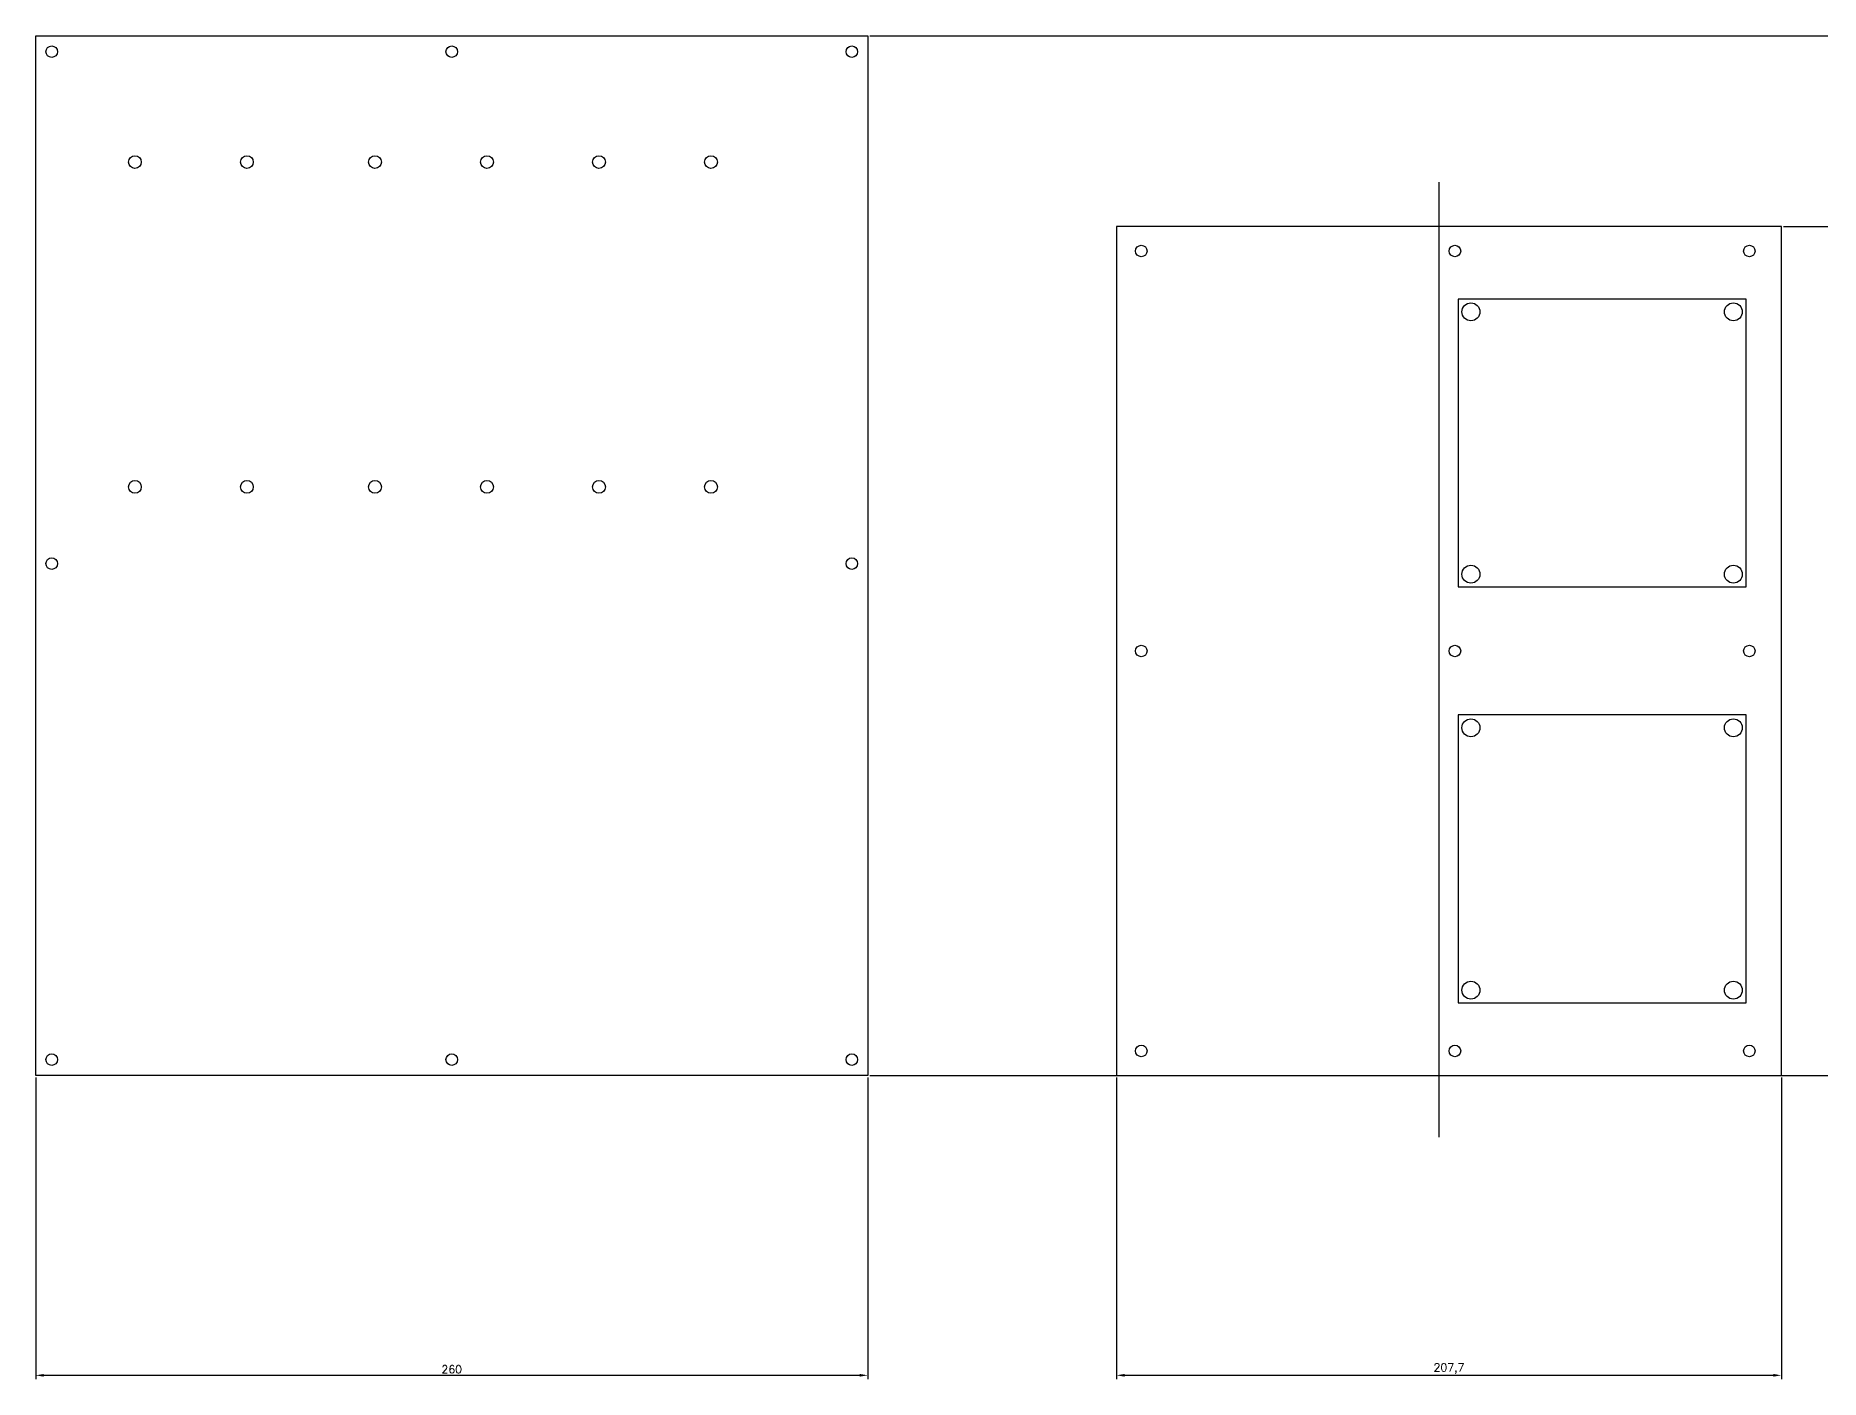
# Model space of a CAD drawing. Header units: millimetres. Extents: x -451 to 3969, y -944 to 930.
# Drawn here: x 184 to 741, y -95 to 325 of the extents above; entities that cross this region are included whole.
import ezdxf

# ---------------------------------------------------------------- set-up
doc = ezdxf.new("R2010")
doc.units = ezdxf.units.MM
doc.layers.add('主板托开孔', color=7, linetype='Continuous')
doc.styles.get("Standard").update_dxf_attribs({"font": 'txt', "bigfont": 'gbcbig.shx'})
doc.dimstyles.new('ISO-25', dxfattribs={"dimtxt": 2.5, "dimasz": 2.5, "dimexe": 1.25, "dimexo": 0.625, "dimtad": 1, "dimtxsty": 'Standard', "dimcen": 2.5, "dimadec": 0, "dimazin": 0, "dimtfac": 1, "dimtmove": 0, "dimatfit": 3, "dimfxl": 0, "dimarcsym": 0})

# ---------------------------------------------------------------- blocks, each defined once
blk = doc.blocks.new('*D3')
at = {"color": 0, "lineweight": -2, "transparency": 16777216}
for p, q in [((183.55, -0.62), (183.55, -94.92)), ((443.55, -0.62), (443.55, -94.92)), ((186.05, -93.67), (441.05, -93.67))]:
    blk.add_line(p, q, dxfattribs=at)
at = {"color": 0, "transparency": 16777216}
for points in [[(186.05, -93.25), (186.05, -94.09), (183.55, -93.67)], [(441.05, -93.25), (441.05, -94.09), (443.55, -93.67)]]:
    blk.add_solid(points, dxfattribs=at)
at = {"layer": 'Defpoints', "color": 0, "transparency": 16777216}
for p in [(183.55, 0), (443.55, 0), (443.55, -93.67)]:
    blk.add_point(p, dxfattribs=at)
at = {"color": 0, "transparency": 16777216, "insert": (313.55, -91.8), "char_height": 2.5, "attachment_point": 5}
blk.add_mtext('260', dxfattribs=at)
blk = doc.blocks.new('*D4')
at = {"color": 0, "lineweight": -2, "transparency": 16777216}
for p, q in [((521.3, -0.63), (521.3, -94.92)), ((729, -0.63), (729, -94.92)), ((523.8, -93.67), (726.5, -93.67))]:
    blk.add_line(p, q, dxfattribs=at)
at = {"color": 0, "transparency": 16777216}
for points in [[(523.8, -93.25), (523.8, -94.09), (521.3, -93.67)], [(726.5, -93.25), (726.5, -94.09), (729, -93.67)]]:
    blk.add_solid(points, dxfattribs=at)
at = {"layer": 'Defpoints', "color": 0, "transparency": 16777216}
for p in [(521.3, 0), (729, 0), (729, -93.67)]:
    blk.add_point(p, dxfattribs=at)
at = {"color": 0, "transparency": 16777216, "insert": (625.15, -91.59), "char_height": 2.5, "attachment_point": 5}
blk.add_mtext('207,7', dxfattribs=at)
blk = doc.blocks.new('*D5')
at = {"color": 0, "lineweight": -2, "transparency": 16777216}
for p, q in [((444.17, 325), (874.35, 325)), ((873.1, 322.5), (873.1, 2.5)), ((444.17, 0), (874.35, 0))]:
    blk.add_line(p, q, dxfattribs=at)
at = {"color": 0, "transparency": 16777216}
for points in [[(872.69, 322.5), (873.52, 322.5), (873.1, 325)], [(872.69, 2.5), (873.52, 2.5), (873.1, 0)]]:
    blk.add_solid(points, dxfattribs=at)
at = {"layer": 'Defpoints', "color": 0, "transparency": 16777216}
for p in [(443.55, 325), (443.55, 0), (873.1, 0)]:
    blk.add_point(p, dxfattribs=at)
at = {"color": 0, "transparency": 16777216, "insert": (871.23, 162.5), "char_height": 2.5, "attachment_point": 5, "rotation": 90}
blk.add_mtext('325', dxfattribs=at)
blk = doc.blocks.new('*D6')
at = {"color": 0, "lineweight": -2, "transparency": 16777216}
for p, q in [((729.63, 265.4), (838.23, 265.4)), ((836.98, 262.9), (836.98, 2.5)), ((729.63, 0), (838.23, 0))]:
    blk.add_line(p, q, dxfattribs=at)
at = {"color": 0, "transparency": 16777216}
for points in [[(836.57, 262.9), (837.4, 262.9), (836.98, 265.4)], [(836.57, 2.5), (837.4, 2.5), (836.98, 0)]]:
    blk.add_solid(points, dxfattribs=at)
at = {"layer": 'Defpoints', "color": 0, "transparency": 16777216}
for p in [(729, 265.4), (729, 0), (836.98, 0)]:
    blk.add_point(p, dxfattribs=at)
at = {"color": 0, "transparency": 16777216, "insert": (834.9, 132.7), "char_height": 2.5, "attachment_point": 5, "rotation": 90}
blk.add_mtext('265,4', dxfattribs=at)

msp = doc.modelspace()

# ---------------------------------------------------------------- linework, layer by layer
msp.add_line((622, 279.251), (622, -19.221))
for points in [[(443.549, 0), (183.549, 0), (183.549, 325), (443.549, 325)], [(628, 152.7), (718, 152.7), (718, 242.7), (628, 242.7)], [(628, 22.7), (718, 22.7), (718, 112.7), (628, 112.7)]]:
    msp.add_lwpolyline(points, close=True)
for centre in [(632, 238.7), (714, 238.7), (632, 156.7), (714, 156.7), (632, 108.7), (714, 108.7), (632, 26.7), (714, 26.7)]:
    msp.add_circle(centre, 2.8)
at = {"layer": '主板托开孔'}
msp.add_lwpolyline([(729, 0), (729, 265.4), (521.3, 265.4), (521.3, 0)], close=True, dxfattribs=at)
for centre, radius in [((188.549, 320), 1.8), ((313.549, 320), 1.8), ((438.549, 320), 1.8), ((214.549, 285.5), 2), ((249.549, 285.5), 2), ((289.549, 285.5), 2), ((324.549, 285.5), 2), ((359.549, 285.5), 2), ((394.549, 285.5), 2), ((529, 257.7), 1.8), ((627, 257.7), 1.8), ((719, 257.7), 1.8), ((214.549, 184), 2), ((249.549, 184), 2), ((289.549, 184), 2), ((324.549, 184), 2), ((359.549, 184), 2), ((394.549, 184), 2), ((188.549, 160), 1.8), ((438.549, 160), 1.8), ((529, 132.7), 1.8), ((627, 132.7), 1.8), ((719, 132.7), 1.8), ((188.549, 5), 1.8), ((313.549, 5), 1.8), ((438.549, 5), 1.8), ((529, 7.7), 1.8), ((627, 7.7), 1.8), ((719, 7.7), 1.8)]:
    msp.add_circle(centre, radius, dxfattribs=at)

# ---------------------------------------------------------------- dimensions: what is measured, and where the dimension line sits
for base, p1, p2, picture, middle in [((873.102, 0), (443.549, 325), (443.549, 0), '*D5', (871.227, 162.5)), ((836.983, 0), (729, 265.4), (729, 0), '*D6', (834.899, 132.7))]:
    dim = msp.add_linear_dim(base=base, p1=p1, p2=p2, angle=90, dimstyle='ISO-25', override={"dimfxl": 1.25})
    dim.commit()
    dim.dimension.update_dxf_attribs({"geometry": picture, "text_midpoint": middle})
for base, p1, p2, picture, middle in [((443.549, -93.671), (183.549, 0), (443.549, 0), '*D3', (313.549, -93.671)), ((729, -93.671), (521.3, 0), (729, 0), '*D4', (625.15, -93.671))]:
    dim = msp.add_linear_dim(base=base, p1=p1, p2=p2, dimstyle='ISO-25', override={"dimfxl": 1.25})
    dim.commit()
    dim.dimension.update_dxf_attribs({"geometry": picture, "text_midpoint": middle, "dimtype": 160})

doc.saveas('drawing.dxf')
